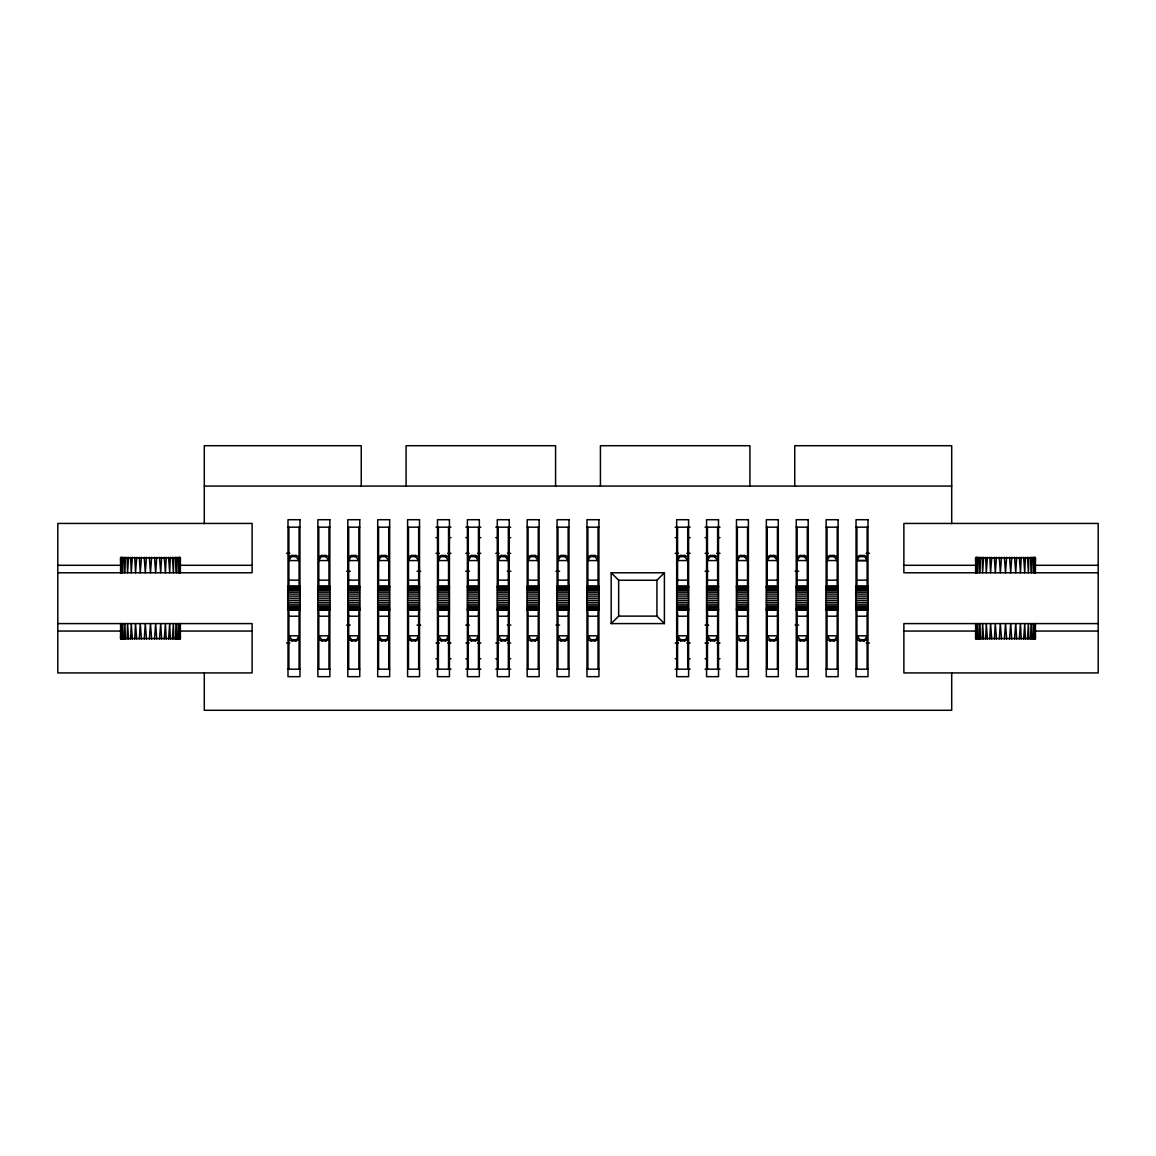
<?xml version="1.0" encoding="UTF-8"?>
<svg xmlns="http://www.w3.org/2000/svg" width="1156" height="1156" viewBox="0 0 1156 1156"><rect width="100%" height="100%" fill="white"/><g stroke="black" fill="none" stroke-linecap="round" stroke-linejoin="round"><path stroke-width="1.5" d="M288.899 560.559L288.899 556.917L291.89 555.458L296.081 555.458L299.057 556.917L299.072 560.559L288.899 560.559L291.89 555.458M299.072 635.8L299.057 639.441L296.081 640.901L291.89 640.901L288.899 639.441L288.899 635.8L299.057 635.8L296.081 640.901M318.796 560.559L318.796 556.917L321.787 555.458L325.978 555.458L328.954 556.917L328.969 560.559L318.796 560.559L321.787 555.458M328.969 635.8L328.954 639.441L325.978 640.901L321.787 640.901L318.796 639.441L318.796 635.8L328.954 635.8L325.978 640.901M348.693 560.559L348.693 556.917L351.684 555.458L355.875 555.458L358.851 556.917L358.851 560.559L348.693 560.559L351.684 555.458M358.851 635.8L358.851 639.441L355.875 640.901L351.684 640.901L348.693 639.441L348.693 635.8L358.851 635.8L355.875 640.901M378.59 560.559L378.59 556.917L381.581 555.458L385.772 555.458L388.748 556.917L388.748 560.559L378.59 560.559L381.581 555.458M388.748 639.441L388.748 635.8L378.59 635.8L378.59 639.441L381.581 640.901L385.772 640.901L388.748 639.441L388.748 635.8L385.772 640.901M408.487 560.559L408.487 556.917L411.478 555.458L415.669 555.458L418.645 556.917L418.645 560.559L408.487 560.559L411.478 555.458M418.645 635.8L418.645 639.441L415.669 640.901L411.478 640.901L408.487 639.441L408.487 635.8L418.645 635.8L415.669 640.901M438.384 560.559L438.384 556.917L441.375 555.458L445.551 555.458L448.542 556.917L448.542 560.559L438.384 560.559L441.375 555.458M448.542 635.8L448.542 639.441L445.551 640.901L441.375 640.901L438.384 639.441L438.384 635.8L448.542 635.8L445.551 640.901M468.281 556.917L468.281 560.559L478.44 560.559L478.44 556.917L475.448 555.458L471.272 555.458L468.281 556.917L468.281 560.559L471.272 555.458M478.44 635.8L478.44 639.441L475.448 640.901L471.272 640.901L468.281 639.441L468.281 635.8L478.44 635.8L475.448 640.901M498.178 560.559L498.178 556.917L501.169 555.458L505.345 555.458L508.337 556.917L508.337 560.559L498.178 560.559L501.169 555.458M508.337 635.8L508.337 639.441L505.345 640.901L501.169 640.901L498.178 639.441L498.178 635.8L508.337 635.8L505.345 640.901M528.075 560.559L528.075 556.917L531.066 555.458L535.242 555.458L538.234 556.917L538.234 560.559L528.075 560.559L531.066 555.458M538.234 635.8L538.234 639.441L535.242 640.901L531.066 640.901L528.075 639.441L528.075 635.8L538.234 635.8L535.242 640.901M557.972 560.559L557.972 556.917L560.963 555.458L565.14 555.458L568.131 556.917L568.131 560.559L557.972 560.559L560.963 555.458M568.131 635.8L568.131 639.441L565.14 640.901L560.963 640.901L557.972 639.441L557.972 635.8L568.131 635.8L565.14 640.901M587.869 560.559L587.869 556.917L590.861 555.458L595.037 555.458L598.028 556.917L598.028 560.559L587.869 560.559L590.861 555.458M598.028 639.441L598.028 635.8L587.869 635.8L587.869 639.441L590.861 640.901L595.037 640.901L598.028 639.441L598.028 635.8L595.037 640.901M677.561 560.559L677.561 556.917L680.552 555.458L684.728 555.458L687.719 556.917L687.719 560.559L677.561 560.559L680.552 555.458M687.719 635.8L687.719 639.441L684.728 640.901L680.552 640.901L677.561 639.441L677.561 635.8L687.719 635.8L684.728 640.901M707.458 560.559L707.458 556.917L710.449 555.458L714.625 555.458L717.616 556.917L717.616 560.559L707.458 560.559L710.449 555.458M717.616 635.8L717.616 639.441L714.625 640.901L710.449 640.901L707.458 639.441L707.458 635.8L717.616 635.8L714.625 640.901M737.355 560.559L737.355 556.917L740.331 555.458L744.522 555.458L747.513 556.917L747.513 560.559L737.355 560.559L740.331 555.458M747.513 635.8L747.513 639.441L744.522 640.901L740.331 640.901L737.355 639.441L737.355 635.8L747.513 635.8L744.522 640.901M767.252 560.559L767.252 556.917L770.228 555.458L774.419 555.458L777.41 556.917L777.41 560.559L767.252 560.559L770.228 555.458M777.41 635.8L777.41 639.441L774.419 640.901L770.228 640.901L767.252 639.441L767.252 635.8L777.41 635.8L774.419 640.901M797.149 560.559L797.149 556.917L800.125 555.458L804.316 555.458L807.307 556.917L807.307 560.559L797.149 560.559L800.125 555.458M807.307 639.441L807.307 635.8L797.149 635.8L797.149 639.441L800.125 640.901L804.316 640.901L807.307 639.441L807.307 635.8L804.316 640.901M827.046 560.559L827.046 556.917L830.022 555.458L834.213 555.458L837.204 556.917L837.204 560.559L827.031 560.559L830.022 555.458M837.204 635.8L837.204 639.441L834.213 640.901L830.022 640.901L827.046 639.441L827.046 635.8L837.204 635.8L834.213 640.901M867.101 635.8L867.101 639.441L864.11 640.901L859.92 640.901L856.943 639.441L856.943 635.8L867.101 635.8L864.11 640.901M120.947 639.066L121.033 623.59L121.423 639.066M179.527 557.293L179.917 572.769L180.018 557.293M975.982 639.066L976.083 623.59L976.473 639.066M1034.577 557.293L1034.967 572.769L1035.053 557.293M122.16 639.066L122.392 623.59L123.013 639.066M178.79 557.293L178.573 572.769L177.937 557.293M977.21 639.066L977.427 623.59L978.063 639.066M1033.84 557.293L1033.609 572.769L1032.987 557.293M124.227 639.066L124.588 623.59L125.426 639.066M176.724 557.293L176.377 572.769L175.539 557.293M979.277 639.066L979.623 623.59L980.461 639.066M1031.773 557.293L1031.412 572.769L1030.574 557.293M180.379 572.769L180.379 557.813L120.585 557.813L121.033 572.769L121.423 557.293M179.527 639.066L179.917 623.59L180.379 638.545L120.585 638.545L120.585 623.59M1035.415 572.769L1035.415 557.813L975.621 557.813L976.083 572.769L976.473 557.293M1034.577 639.066L1034.967 623.59L1035.415 638.545L975.621 638.545L975.621 623.59M120.585 638.545L121.033 623.59M179.917 572.769L180.379 557.813M975.621 638.545L976.083 623.59M1034.967 572.769L1035.415 557.813M127.073 639.066L127.579 623.59L128.576 639.066M173.891 557.293L173.386 572.769L172.374 557.293M982.109 639.066L982.614 623.59L983.626 639.066M1028.927 557.293L1028.421 572.769L1027.424 557.293M123.013 557.293L122.392 572.769L122.16 557.293M177.937 639.066L178.573 623.59L178.79 639.066M978.063 557.293L977.427 572.769L977.21 557.293M1032.987 639.066L1033.609 623.59L1033.84 639.066M130.599 639.066L131.264 623.59L132.376 639.066M170.351 557.293L169.701 572.769L168.574 557.293M985.649 639.066L986.299 623.59L987.426 639.066M1025.401 557.293L1024.736 572.769L1023.624 557.293M134.732 639.066L135.527 623.59L136.726 639.066M166.233 557.293L165.424 572.769L164.239 557.293M989.767 639.066L990.576 623.59L991.761 639.066M1021.268 557.293L1020.473 572.769L1019.274 557.293M125.426 557.293L124.588 572.769L124.227 557.293M175.539 639.066L176.377 623.59L176.724 639.066M980.461 557.293L979.623 572.769L979.277 557.293M1030.574 639.066L1031.412 623.59L1031.773 639.066M139.312 639.066L140.252 623.59L141.466 639.066M161.638 557.293L160.698 572.769L159.485 557.293M994.362 639.066L995.302 623.59L996.515 639.066M1016.688 557.293L1015.748 572.769L1014.535 557.293M128.576 557.293L127.579 572.769L127.073 557.293M172.374 639.066L173.386 623.59L173.891 639.066M983.626 557.293L982.614 572.769L982.109 557.293M1027.424 639.066L1028.421 623.59L1028.927 639.066M144.24 639.066L145.295 623.59L146.48 639.066M156.725 557.293L155.67 572.769L154.471 557.293M999.275 639.066L1000.33 623.59L1001.53 639.066M1011.76 557.293L1010.705 572.769L1009.52 557.293M132.376 557.293L131.264 572.769L130.599 557.293M168.574 639.066L169.701 623.59L170.351 639.066M987.426 557.293L986.299 572.769L985.649 557.293M1023.624 639.066L1024.736 623.59L1025.401 639.066M151.624 557.293L150.482 572.769L149.341 557.293M149.341 639.066L150.482 623.59L151.624 639.066M1006.659 557.293L1005.518 572.769L1004.376 557.293M1004.376 639.066L1005.518 623.59L1006.659 639.066M136.726 557.293L135.527 572.769L134.732 557.293M146.48 557.293L145.295 572.769L144.24 557.293M154.471 639.066L155.67 623.59L156.725 639.066M164.239 639.066L165.424 623.59L166.233 639.066M991.761 557.293L990.576 572.769L989.767 557.293M1001.53 557.293L1000.33 572.769L999.275 557.293M1009.52 639.066L1010.705 623.59L1011.76 639.066M1019.274 639.066L1020.473 623.59L1021.268 639.066M141.466 557.293L140.252 572.769L139.312 557.293M159.485 639.066L160.698 623.59L161.638 639.066M996.515 557.293L995.302 572.769L994.362 557.293M1014.535 639.066L1015.748 623.59L1016.688 639.066M859.92 555.458L856.943 560.559L867.101 560.559L867.101 556.917L864.11 555.458L859.92 555.458L856.943 556.917L856.943 560.559L867.101 560.559L864.11 555.458M611.192 623.59L618.662 616.119L656.926 616.119L664.397 623.59L664.397 572.769L611.192 572.769L611.192 623.59L664.397 623.59M611.192 572.769L618.662 580.24L656.926 580.24L664.397 572.769M204.294 486.069L951.706 486.069M288.003 527.179L299.968 527.179M317.9 527.179L329.865 527.179M347.797 527.179L359.762 527.179M377.694 527.179L389.659 527.179M407.591 527.179L419.541 527.179M435.985 527.179L450.941 527.179M465.882 527.179L480.838 527.179M495.78 527.179L510.735 527.179M527.179 527.179L539.13 527.179M557.076 527.179L569.027 527.179M586.973 527.179L598.924 527.179M675.162 527.179L690.118 527.179M705.059 527.179L720.015 527.179M736.459 527.179L748.409 527.179M766.341 527.179L778.306 527.179M796.238 527.179L808.203 527.179M826.135 527.179L838.1 527.179M856.032 527.179L867.997 527.179M435.985 537.641L437.488 537.641M449.438 537.641L450.941 537.641M465.882 537.641L467.385 537.641M479.335 537.641L480.838 537.641M495.78 537.641L497.282 537.641M509.232 537.641L510.735 537.641M675.162 537.641L676.665 537.641M688.615 537.641L690.118 537.641M705.059 537.641L706.562 537.641M718.512 537.641L720.015 537.641M286.515 553.334L289.824 553.334M435.985 553.334L439.309 553.334M447.618 553.334L450.941 553.334M465.882 553.334L469.206 553.334M477.515 553.334L480.838 553.334M495.78 553.334L499.103 553.334M507.412 553.334L510.735 553.334M675.162 553.334L678.485 553.334M686.794 553.334L690.118 553.334M705.059 553.334L708.382 553.334M716.691 553.334L720.015 553.334M866.176 553.334L869.485 553.334M291.89 556.672L296.081 556.672L299.057 560.559M321.787 556.672L325.978 556.672L328.954 560.559M351.684 556.672L355.875 556.672L358.851 560.559M381.581 556.672L385.772 556.672L388.748 560.559M411.478 556.672L415.669 556.672L418.645 560.559M441.375 556.672L445.551 556.672L448.542 560.559M471.272 556.672L475.448 556.672L478.44 560.559M501.169 556.672L505.345 556.672L508.337 560.559M531.066 556.672L535.242 556.672L538.234 560.559M560.963 556.672L565.14 556.672L568.131 560.559M590.861 556.672L595.037 556.672L598.028 560.559M680.552 556.672L684.728 556.672L687.719 560.559L687.719 556.917M710.449 556.672L714.625 556.672L717.616 560.559M740.331 556.672L744.522 556.672L747.513 560.559M770.228 556.672L774.419 556.672L777.41 560.559M800.125 556.672L804.316 556.672L807.307 560.559M830.022 556.672L834.213 556.672L837.204 560.559M859.92 556.672L864.11 556.672M57.8 565.298L120.585 565.298M180.379 565.298L252.124 565.298M903.876 565.298L975.621 565.298M1035.415 565.298L1098.2 565.298M346.656 571.266L350.254 571.266M417.027 571.266L420.64 571.266M465.752 571.266L469.365 571.266M507.267 571.266L510.88 571.266M555.993 571.266L559.605 571.266M705.073 571.266L708.671 571.266M795.111 571.266L798.724 571.266M57.8 572.769L252.124 572.769L252.124 523.437L57.8 523.437L57.8 672.922L252.124 672.922L252.124 623.59L57.8 623.59M1098.2 572.769L903.876 572.769L903.876 523.437L1098.2 523.437L1098.2 672.922L903.876 672.922L903.876 623.59L1098.2 623.59M288.899 580.153L299.072 580.153L299.072 527.179M318.796 580.153L328.969 580.153L328.969 527.179M348.693 580.153L358.851 580.153M388.748 580.153L378.59 580.153L378.59 527.179M418.645 580.153L408.487 580.153L408.487 527.179M438.384 580.153L448.542 580.153M468.281 580.153L478.44 580.153M498.178 580.153L508.337 580.153M528.075 580.153L538.234 580.153L538.234 527.179M557.972 580.153L568.131 580.153M587.869 580.153L598.028 580.153M677.561 580.153L687.719 580.153M707.458 580.153L717.616 580.153M737.355 580.153L747.513 580.153L747.513 527.179M767.252 580.153L777.41 580.153M797.149 580.153L807.307 580.153M837.204 580.153L827.031 580.153L827.031 527.179M867.101 580.153L856.928 580.153L856.928 527.179M288.003 586.222L299.968 586.222M317.9 586.222L329.865 586.222M347.797 586.222L359.762 586.222M377.694 586.222L389.659 586.222M407.591 586.222L419.541 586.222M437.488 586.222L449.438 586.222M467.385 586.222L479.335 586.222M497.282 586.222L509.232 586.222M527.179 586.222L539.13 586.222M557.076 586.222L569.027 586.222M586.973 586.222L598.924 586.222M676.665 586.222L688.615 586.222M706.562 586.222L718.512 586.222M736.459 586.222L748.409 586.222M766.341 586.222L778.306 586.222M796.238 586.222L808.203 586.222M826.135 586.222L838.1 586.222M856.032 586.222L867.997 586.222M288.003 586.41L299.968 586.41M317.9 586.41L329.865 586.41M347.797 586.41L359.762 586.41M377.694 586.41L389.659 586.41M407.591 586.41L419.541 586.41M437.488 586.41L449.438 586.41M467.385 586.41L479.335 586.41M497.282 586.41L509.232 586.41M527.179 586.41L539.13 586.41M557.076 586.41L569.027 586.41M586.973 586.41L598.924 586.41M676.665 586.41L688.615 586.41M706.562 586.41L718.512 586.41M736.459 586.41L748.409 586.41M766.341 586.41L778.306 586.41M796.238 586.41L808.203 586.41M826.135 586.41L838.1 586.41M856.032 586.41L867.997 586.41M288.003 586.945L299.968 586.945M317.9 586.945L329.865 586.945M347.797 586.945L359.762 586.945M377.694 586.945L389.659 586.945M407.591 586.945L419.541 586.945M437.488 586.945L449.438 586.945M467.385 586.945L479.335 586.945M497.282 586.945L509.232 586.945M527.179 586.945L539.13 586.945M557.076 586.945L569.027 586.945M586.973 586.945L598.924 586.945M676.665 586.945L688.615 586.945M706.562 586.945L718.512 586.945M736.459 586.945L748.409 586.945M766.341 586.945L778.306 586.945M796.238 586.945L808.203 586.945M826.135 586.945L838.1 586.945M856.032 586.945L867.997 586.945M288.003 587.826L299.968 587.826M317.9 587.826L329.865 587.826M347.797 587.826L359.762 587.826M377.694 587.826L389.659 587.826M407.591 587.826L419.541 587.826M437.488 587.826L449.438 587.826M467.385 587.826L479.335 587.826M497.282 587.826L509.232 587.826M527.179 587.826L539.13 587.826M557.076 587.826L569.027 587.826M586.973 587.826L598.924 587.826M676.665 587.826L688.615 587.826M706.562 587.826L718.512 587.826M736.459 587.826L748.409 587.826M766.341 587.826L778.306 587.826M796.238 587.826L808.203 587.826M826.135 587.826L838.1 587.826M856.032 587.826L867.997 587.826M288.003 589.025L299.968 589.025M317.9 589.025L329.865 589.025M347.797 589.025L359.762 589.025M377.694 589.025L389.659 589.025M407.591 589.025L419.541 589.025M437.488 589.025L449.438 589.025M467.385 589.025L479.335 589.025M497.282 589.025L509.232 589.025M527.179 589.025L539.13 589.025M557.076 589.025L569.027 589.025M586.973 589.025L598.924 589.025M676.665 589.025L688.615 589.025M706.562 589.025L718.512 589.025M736.459 589.025L748.409 589.025M766.341 589.025L778.306 589.025M796.238 589.025L808.203 589.025M826.135 589.025L838.1 589.025M856.032 589.025L867.997 589.025M288.003 590.499L299.968 590.499M317.9 590.499L329.865 590.499M347.797 590.499L359.762 590.499M377.694 590.499L389.659 590.499M407.591 590.499L419.541 590.499M437.488 590.499L449.438 590.499M467.385 590.499L479.335 590.499M497.282 590.499L509.232 590.499M527.179 590.499L539.13 590.499M557.076 590.499L569.027 590.499M586.973 590.499L598.924 590.499M676.665 590.499L688.615 590.499M706.562 590.499L718.512 590.499M736.459 590.499L748.409 590.499M766.341 590.499L778.306 590.499M796.238 590.499L808.203 590.499M826.135 590.499L838.1 590.499M856.032 590.499L867.997 590.499M288.003 592.204L299.968 592.204M317.9 592.204L329.865 592.204M347.797 592.204L359.762 592.204M377.694 592.204L389.659 592.204M407.591 592.204L419.541 592.204M437.488 592.204L449.438 592.204M467.385 592.204L479.335 592.204M497.282 592.204L509.232 592.204M527.179 592.204L539.13 592.204M557.076 592.204L569.027 592.204M586.973 592.204L598.924 592.204M676.665 592.204L688.615 592.204M706.562 592.204L718.512 592.204M736.459 592.204L748.409 592.204M766.341 592.204L778.306 592.204M796.238 592.204L808.203 592.204M826.135 592.204L838.1 592.204M856.032 592.204L867.997 592.204M288.003 594.097L299.968 594.097M317.9 594.097L329.865 594.097M347.797 594.097L359.762 594.097M377.694 594.097L389.659 594.097M407.591 594.097L419.541 594.097M437.488 594.097L449.438 594.097M467.385 594.097L479.335 594.097M497.282 594.097L509.232 594.097M527.179 594.097L539.13 594.097M557.076 594.097L569.027 594.097M586.973 594.097L598.924 594.097M676.665 594.097L688.615 594.097M706.562 594.097L718.512 594.097M736.459 594.097L748.409 594.097M766.341 594.097L778.306 594.097M796.238 594.097L808.203 594.097M826.135 594.097L838.1 594.097M856.032 594.097L867.997 594.097M288.003 596.106L299.968 596.106M317.9 596.106L329.865 596.106M347.797 596.106L359.762 596.106M377.694 596.106L389.659 596.106M407.591 596.106L419.541 596.106M437.488 596.106L449.438 596.106M467.385 596.106L479.335 596.106M497.282 596.106L509.232 596.106M527.179 596.106L539.13 596.106M557.076 596.106L569.027 596.106M586.973 596.106L598.924 596.106M676.665 596.106L688.615 596.106M706.562 596.106L718.512 596.106M736.459 596.106L748.409 596.106M766.341 596.106L778.306 596.106M796.238 596.106L808.203 596.106M826.135 596.106L838.1 596.106M856.032 596.106L867.997 596.106M288.003 598.187L299.968 598.187M317.9 598.187L329.865 598.187M347.797 598.187L359.762 598.187M377.694 598.187L389.659 598.187M407.591 598.187L419.541 598.187M437.488 598.187L449.438 598.187M467.385 598.187L479.335 598.187M497.282 598.187L509.232 598.187M527.179 598.187L539.13 598.187M557.076 598.187L569.027 598.187M586.973 598.187L598.924 598.187M676.665 598.187L688.615 598.187M706.562 598.187L718.512 598.187M736.459 598.187L748.409 598.187M766.341 598.187L778.306 598.187M796.238 598.187L808.203 598.187M826.135 598.187L838.1 598.187M856.032 598.187L867.997 598.187M288.003 600.253L299.968 600.253M317.9 600.253L329.865 600.253M347.797 600.253L359.762 600.253M377.694 600.253L389.659 600.253M407.591 600.253L419.541 600.253M437.488 600.253L449.438 600.253M467.385 600.253L479.335 600.253M497.282 600.253L509.232 600.253M527.179 600.253L539.13 600.253M557.076 600.253L569.027 600.253M586.973 600.253L598.924 600.253M676.665 600.253L688.615 600.253M706.562 600.253L718.512 600.253M736.459 600.253L748.409 600.253M766.341 600.253L778.306 600.253M796.238 600.253L808.203 600.253M826.135 600.253L838.1 600.253M856.032 600.253L867.997 600.253M288.003 602.276L299.968 602.276M317.9 602.276L329.865 602.276M347.797 602.276L359.762 602.276M377.694 602.276L389.659 602.276M407.591 602.276L419.541 602.276M437.488 602.276L449.438 602.276M467.385 602.276L479.335 602.276M497.282 602.276L509.232 602.276M527.179 602.276L539.13 602.276M557.076 602.276L569.027 602.276M586.973 602.276L598.924 602.276M676.665 602.276L688.615 602.276M706.562 602.276L718.512 602.276M736.459 602.276L748.409 602.276M766.341 602.276L778.306 602.276M796.238 602.276L808.203 602.276M826.135 602.276L838.1 602.276M856.032 602.276L867.997 602.276M288.003 604.155L299.968 604.155M317.9 604.155L329.865 604.155M347.797 604.155L359.762 604.155M377.694 604.155L389.659 604.155M407.591 604.155L419.541 604.155M437.488 604.155L449.438 604.155M467.385 604.155L479.335 604.155M497.282 604.155L509.232 604.155M527.179 604.155L539.13 604.155M557.076 604.155L569.027 604.155M586.973 604.155L598.924 604.155M676.665 604.155L688.615 604.155M706.562 604.155L718.512 604.155M736.459 604.155L748.409 604.155M766.341 604.155L778.306 604.155M796.238 604.155L808.203 604.155M826.135 604.155L838.1 604.155M856.032 604.155L867.997 604.155M288.003 605.874L299.968 605.874M317.9 605.874L329.865 605.874M347.797 605.874L359.762 605.874M377.694 605.874L389.659 605.874M407.591 605.874L419.541 605.874M437.488 605.874L449.438 605.874M467.385 605.874L479.335 605.874M497.282 605.874L509.232 605.874M527.179 605.874L539.13 605.874M557.076 605.874L569.027 605.874M586.973 605.874L598.924 605.874M676.665 605.874L688.615 605.874M706.562 605.874L718.512 605.874M736.459 605.874L748.409 605.874M766.341 605.874L778.306 605.874M796.238 605.874L808.203 605.874M826.135 605.874L838.1 605.874M856.032 605.874L867.997 605.874M288.003 607.348L299.968 607.348M317.9 607.348L329.865 607.348M347.797 607.348L359.762 607.348M377.694 607.348L389.659 607.348M407.591 607.348L419.541 607.348M437.488 607.348L449.438 607.348M467.385 607.348L479.335 607.348M497.282 607.348L509.232 607.348M527.179 607.348L539.13 607.348M557.076 607.348L569.027 607.348M586.973 607.348L598.924 607.348M676.665 607.348L688.615 607.348M706.562 607.348L718.512 607.348M736.459 607.348L748.409 607.348M766.341 607.348L778.306 607.348M796.238 607.348L808.203 607.348M826.135 607.348L838.1 607.348M856.032 607.348L867.997 607.348M288.003 608.533L299.968 608.533M317.9 608.533L329.865 608.533M347.797 608.533L359.762 608.533M377.694 608.533L389.659 608.533M407.591 608.533L419.541 608.533M437.488 608.533L449.438 608.533M467.385 608.533L479.335 608.533M497.282 608.533L509.232 608.533M527.179 608.533L539.13 608.533M557.076 608.533L569.027 608.533M586.973 608.533L598.924 608.533M676.665 608.533L688.615 608.533M706.562 608.533L718.512 608.533M736.459 608.533L748.409 608.533M766.341 608.533L778.306 608.533M796.238 608.533L808.203 608.533M826.135 608.533L838.1 608.533M856.032 608.533L867.997 608.533M288.003 609.414L299.968 609.414M317.9 609.414L329.865 609.414M347.797 609.414L359.762 609.414M377.694 609.414L389.659 609.414M407.591 609.414L419.541 609.414M437.488 609.414L449.438 609.414M467.385 609.414L479.335 609.414M497.282 609.414L509.232 609.414M527.179 609.414L539.13 609.414M557.076 609.414L569.027 609.414M586.973 609.414L598.924 609.414M676.665 609.414L688.615 609.414M706.562 609.414L718.512 609.414M736.459 609.414L748.409 609.414M766.341 609.414L778.306 609.414M796.238 609.414L808.203 609.414M826.135 609.414L838.1 609.414M856.032 609.414L867.997 609.414M288.003 609.963L299.968 609.963M317.9 609.963L329.865 609.963M347.797 609.963L359.762 609.963M377.694 609.963L389.659 609.963M407.591 609.963L419.541 609.963M437.488 609.963L449.438 609.963M467.385 609.963L479.335 609.963M497.282 609.963L509.232 609.963M527.179 609.963L539.13 609.963M557.076 609.963L569.027 609.963M586.973 609.963L598.924 609.963M676.665 609.963L688.615 609.963M706.562 609.963L718.512 609.963M736.459 609.963L748.409 609.963M766.341 609.963L778.306 609.963M796.238 609.963L808.203 609.963M826.135 609.963L838.1 609.963M856.032 609.963L867.997 609.963M288.003 610.137L299.968 610.137M317.9 610.137L329.865 610.137M347.797 610.137L359.762 610.137M377.694 610.137L389.659 610.137M407.591 610.137L419.541 610.137M437.488 610.137L449.438 610.137M467.385 610.137L479.335 610.137M497.282 610.137L509.232 610.137M527.179 610.137L539.13 610.137M557.076 610.137L569.027 610.137M586.973 610.137L598.924 610.137M676.665 610.137L688.615 610.137M706.562 610.137L718.512 610.137M736.459 610.137L748.409 610.137M766.341 610.137L778.306 610.137M796.238 610.137L808.203 610.137M826.135 610.137L838.1 610.137M856.032 610.137L867.997 610.137M288.899 616.206L299.072 616.206L299.072 669.18M318.796 616.206L328.969 616.206L328.969 669.18M348.693 616.206L358.851 616.206M388.748 616.206L378.59 616.206L378.59 669.18M418.645 616.206L408.487 616.206L408.487 669.18M438.384 616.206L448.542 616.206M468.281 616.206L478.44 616.206M498.178 616.206L508.337 616.206M528.075 616.206L538.234 616.206L538.234 669.18M557.972 616.206L568.131 616.206M587.869 616.206L598.028 616.206M677.561 616.206L687.719 616.206M707.458 616.206L717.616 616.206M737.355 616.206L747.513 616.206L747.513 669.18M767.252 616.206L777.41 616.206M797.149 616.206L807.307 616.206M837.204 616.206L827.031 616.206L827.031 669.18M867.101 616.206L856.928 616.206L856.928 669.18M346.656 625.093L350.254 625.093M417.027 625.093L420.64 625.093M465.752 625.093L469.365 625.093M507.267 625.093L510.88 625.093M555.993 625.093L559.605 625.093M705.073 625.093L708.671 625.093M795.111 625.093L798.724 625.093M57.8 631.06L120.585 631.06M180.379 631.06L252.124 631.06M903.876 631.06L975.621 631.06M1035.415 631.06L1098.2 631.06M288.899 635.8L291.89 639.687L296.081 639.687M318.796 635.8L321.787 639.687L325.978 639.687M348.693 639.441L348.693 635.8L351.684 639.687L355.875 639.687M378.59 635.8L381.581 639.687L385.772 639.687M408.487 635.8L411.478 639.687L415.669 639.687M438.384 635.8L441.375 639.687L445.551 639.687M468.281 635.8L471.272 639.687L475.448 639.687M498.178 635.8L501.169 639.687L505.345 639.687M528.075 635.8L531.066 639.687L535.242 639.687M557.972 639.441L557.972 635.8L560.963 639.687L565.14 639.687M587.869 635.8L590.861 639.687L595.037 639.687M677.561 635.8L680.552 639.687L684.728 639.687M707.458 635.8L710.449 639.687L714.625 639.687M737.355 635.8L740.331 639.687L744.522 639.687M767.252 639.441L767.252 635.8L770.228 639.687L774.419 639.687M797.149 635.8L800.125 639.687L804.316 639.687M827.046 635.8L830.022 639.687L834.213 639.687M856.943 635.8L859.92 639.687L864.11 639.687M286.515 643.025L289.824 643.025M435.985 643.025L439.309 643.025M447.618 643.025L450.941 643.025M465.882 643.025L469.206 643.025M477.515 643.025L480.838 643.025M495.78 643.025L499.103 643.025M507.412 643.025L510.735 643.025M675.162 643.025L678.485 643.025M686.794 643.025L690.118 643.025M705.059 643.025L708.382 643.025M716.691 643.025L720.015 643.025M866.176 643.025L869.485 643.025M435.985 658.718L437.488 658.718M449.438 658.718L450.941 658.718M465.882 658.718L467.385 658.718M479.335 658.718L480.838 658.718M495.78 658.718L497.282 658.718M509.232 658.718L510.735 658.718M675.162 658.718L676.665 658.718M688.615 658.718L690.118 658.718M705.059 658.718L706.562 658.718M718.512 658.718L720.015 658.718M288.003 669.18L299.968 669.18M317.9 669.18L329.865 669.18M347.797 669.18L359.762 669.18M377.694 669.18L389.659 669.18M407.591 669.18L419.541 669.18M435.985 669.18L450.941 669.18M465.882 669.18L480.838 669.18M495.78 669.18L510.735 669.18M527.179 669.18L539.13 669.18M557.076 669.18L569.027 669.18M586.973 669.18L598.924 669.18M675.162 669.18L690.118 669.18M705.059 669.18L720.015 669.18M736.459 669.18L748.409 669.18M766.341 669.18L778.306 669.18M796.238 669.18L808.203 669.18M826.135 669.18L838.1 669.18M856.032 669.18L867.997 669.18M1034.967 623.59L1035.053 639.066M975.982 557.293L976.083 572.769M179.917 623.59L180.018 639.066M120.947 557.293L121.033 572.769M1035.415 623.59L1035.415 638.545M975.621 557.813L975.621 572.769M951.706 523.74L951.706 445.71L794.75 445.71L794.75 486.069M951.706 672.619L951.706 710.29L204.294 710.29L204.294 672.619M867.101 527.179L867.101 584.705M867.101 611.654L867.101 669.18M859.92 639.687L859.92 640.901M856.928 581.41L856.928 584.705M856.928 611.654L856.928 614.949M837.204 527.179L837.204 584.705M837.204 611.654L837.204 669.18M834.213 555.458L834.213 556.672M830.022 639.687L830.022 640.901M827.031 581.41L827.031 584.705M827.031 611.654L827.031 614.949M807.307 527.179L807.307 584.705M807.307 611.654L807.307 669.18M804.316 555.458L804.316 556.672M800.125 639.687L800.125 640.901M797.149 527.179L797.149 584.705M797.149 611.654L797.149 669.18M777.41 527.179L777.41 584.705M777.41 611.654L777.41 669.18M774.419 555.458L774.419 556.672M770.228 639.687L770.228 640.901M767.252 527.179L767.252 584.705M767.252 611.654L767.252 669.18M749.912 486.069L749.912 445.71L600.426 445.71L600.426 486.069M747.513 581.41L747.513 584.705M747.513 611.654L747.513 614.949M744.522 555.458L744.522 556.672M740.331 639.687L740.331 640.901M737.355 527.179L737.355 584.705M737.355 611.654L737.355 669.18M717.616 527.179L717.616 584.705M717.616 611.654L717.616 669.18M714.625 555.458L714.625 556.672M710.449 639.687L710.449 640.901M707.458 527.179L707.458 584.705M707.458 611.654L707.458 669.18M687.719 527.179L687.719 584.705M687.719 611.654L687.719 669.18M684.728 555.458L684.728 556.672M680.552 639.687L680.552 640.901M677.561 527.179L677.561 584.705M677.561 611.654L677.561 669.18M656.926 580.24L656.926 616.119M618.662 580.24L618.662 616.119M598.028 527.179L598.028 584.705M598.028 611.654L598.028 669.18M595.037 555.458L595.037 556.672M590.861 639.687L590.861 640.901M587.869 527.179L587.869 584.705M587.869 611.654L587.869 669.18M568.131 527.179L568.131 584.705M568.131 611.654L568.131 669.18M565.14 555.458L565.14 556.672M560.963 639.687L560.963 640.901M557.972 527.179L557.972 584.705M557.972 611.654L557.972 669.18M555.574 486.069L555.574 445.71L406.088 445.71L406.088 486.069M538.234 581.41L538.234 584.705M538.234 611.654L538.234 614.949M535.242 555.458L535.242 556.672M531.066 639.687L531.066 640.901M528.075 527.179L528.075 584.705M528.075 611.654L528.075 669.18M508.337 527.179L508.337 584.705M508.337 611.654L508.337 669.18M505.345 555.458L505.345 556.672M501.169 639.687L501.169 640.901M498.178 527.179L498.178 584.705M498.178 611.654L498.178 669.18M478.44 527.179L478.44 584.705M478.44 611.654L478.44 669.18M475.448 555.458L475.448 556.672M471.272 639.687L471.272 640.901M468.281 527.179L468.281 584.705M468.281 611.654L468.281 669.18M448.542 527.179L448.542 584.705M448.542 611.654L448.542 669.18M445.551 555.458L445.551 556.672M441.375 639.687L441.375 640.901M438.384 527.179L438.384 584.705M438.384 611.654L438.384 669.18M418.645 527.179L418.645 584.705M418.645 611.654L418.645 669.18M415.669 555.458L415.669 556.672M411.478 639.687L411.478 640.901M408.487 581.41L408.487 584.705M408.487 611.654L408.487 614.949M388.748 527.179L388.748 584.705M388.748 611.654L388.748 669.18M385.772 555.458L385.772 556.672M381.581 639.687L381.581 640.901M378.59 581.41L378.59 584.705M378.59 611.654L378.59 614.949M361.25 486.069L361.25 445.71L204.294 445.71L204.294 523.74M358.851 527.179L358.851 584.705M358.851 611.654L358.851 669.18M355.875 555.458L355.875 556.672M351.684 639.687L351.684 640.901M348.693 527.179L348.693 584.705M348.693 611.654L348.693 669.18M328.969 581.41L328.969 584.705M328.969 611.654L328.969 614.949M325.978 555.458L325.978 556.672M321.787 639.687L321.787 640.901M318.796 527.179L318.796 584.705M318.796 611.654L318.796 669.18M299.072 581.41L299.072 584.705M299.072 611.654L299.072 614.949M296.081 555.458L296.081 556.672M291.89 639.687L291.89 640.901M288.899 527.179L288.899 584.705M288.899 611.654L288.899 669.18M180.379 623.59L180.379 638.545M120.585 557.813L120.585 572.769M299.968 519.709L288.003 519.709L288.003 676.665L299.968 676.665L299.968 519.709M329.865 519.709L317.9 519.709L317.9 676.665L329.865 676.665L329.865 519.709M359.762 519.709L347.797 519.709L347.797 676.665L359.762 676.665L359.762 519.709M389.659 519.709L377.694 519.709L377.694 676.665L389.659 676.665L389.659 519.709M419.541 519.709L407.591 519.709L407.591 676.665L419.541 676.665L419.541 519.709M449.438 519.709L437.488 519.709L437.488 676.665L449.438 676.665L449.438 519.709M479.335 519.709L467.385 519.709L467.385 676.665L479.335 676.665L479.335 519.709M509.232 519.709L497.282 519.709L497.282 676.665L509.232 676.665L509.232 519.709M539.13 519.709L527.179 519.709L527.179 676.665L539.13 676.665L539.13 519.709M569.027 519.709L557.076 519.709L557.076 676.665L569.027 676.665L569.027 519.709M598.924 519.709L586.973 519.709L586.973 676.665L598.924 676.665L598.924 519.709M688.615 519.709L676.665 519.709L676.665 676.665L688.615 676.665L688.615 519.709M718.512 519.709L706.562 519.709L706.562 676.665L718.512 676.665L718.512 519.709M748.409 519.709L736.459 519.709L736.459 676.665L748.409 676.665L748.409 519.709M778.306 519.709L766.341 519.709L766.341 676.665L778.306 676.665L778.306 519.709M808.203 519.709L796.238 519.709L796.238 676.665L808.203 676.665L808.203 519.709M838.1 519.709L826.135 519.709L826.135 676.665L838.1 676.665L838.1 519.709M867.997 519.709L856.032 519.709L856.032 676.665L867.997 676.665L867.997 519.709"/></g></svg>
